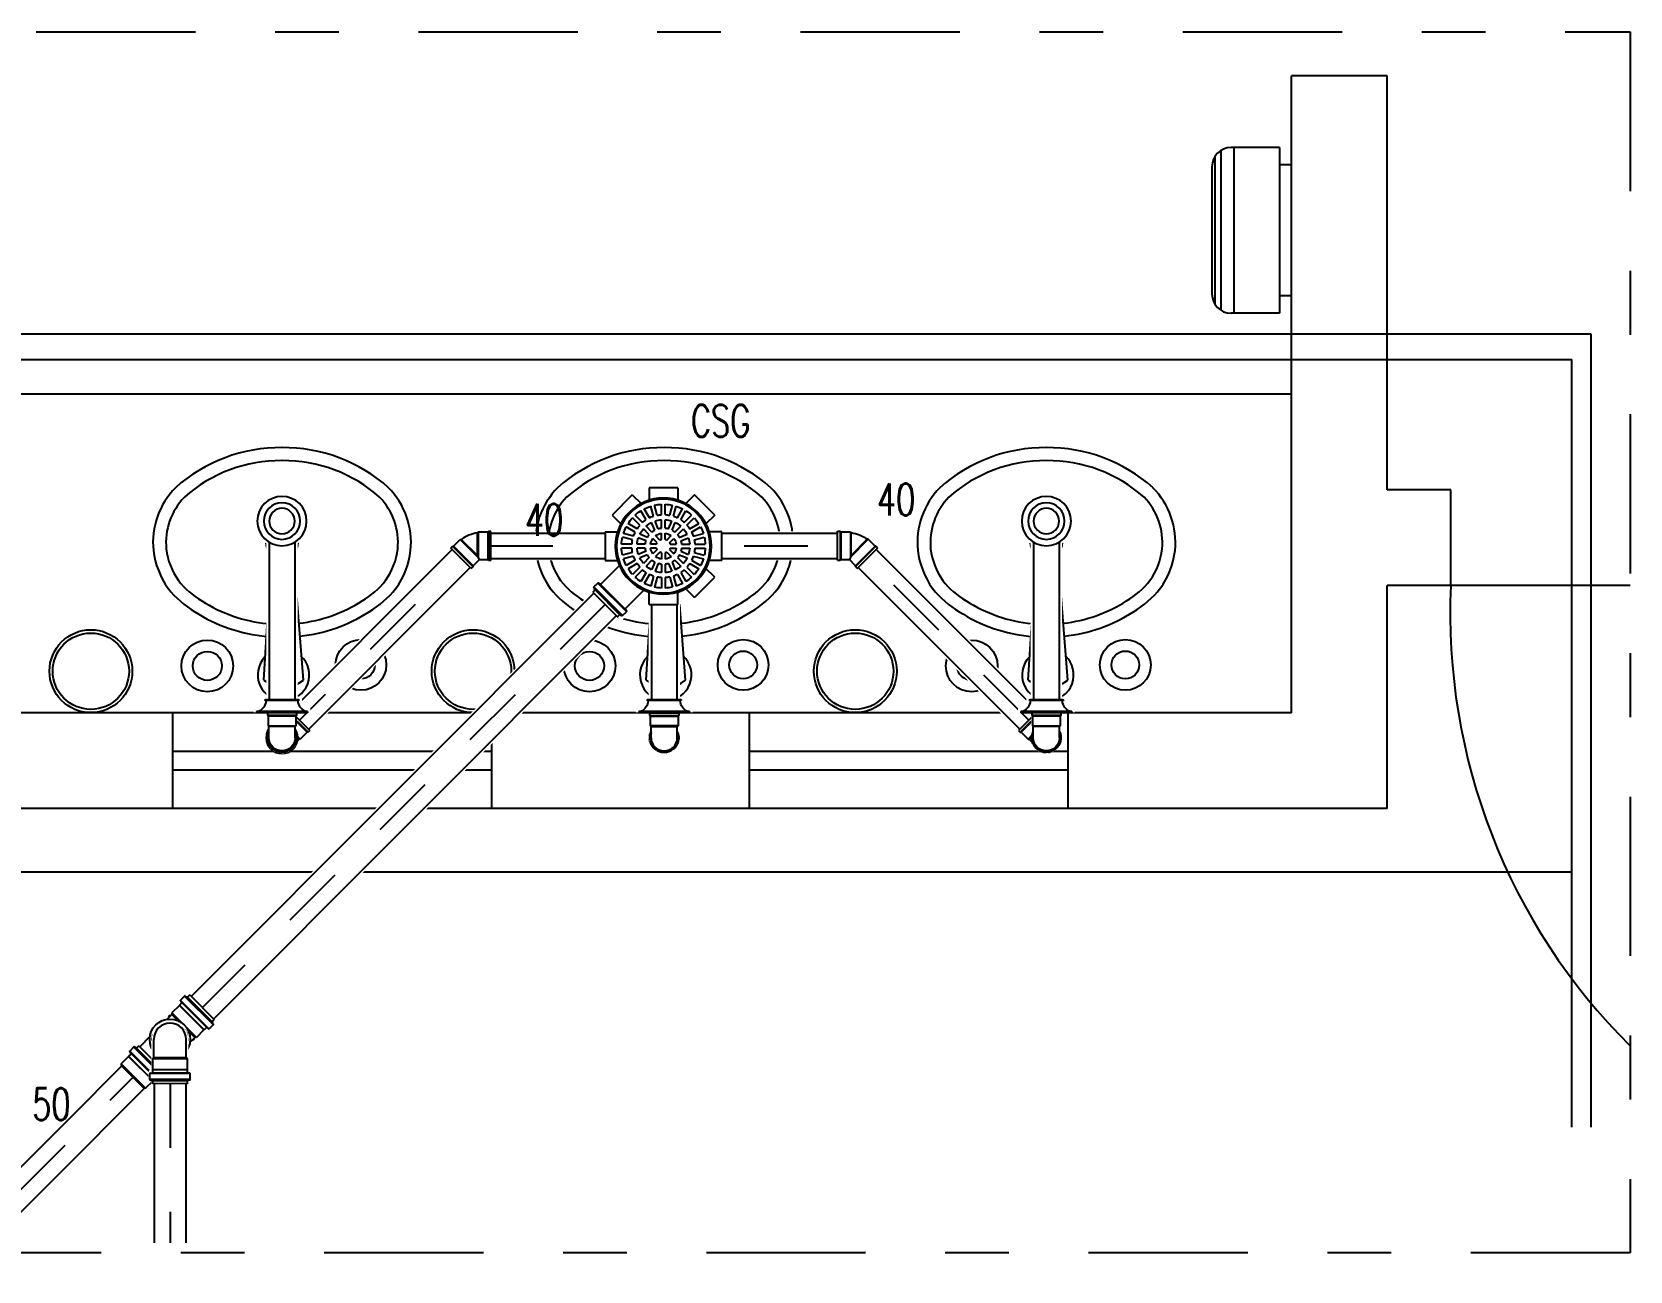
# Model space of a CAD drawing. Header units: inches. Extents: x 542787 to 543192, y 9574025 to 9574373.
# Drawn here: x 542836.785 to 542839.293, y 9574178.325 to 9574180.27 of the extents above; entities that cross this region are included whole.
import ezdxf
from ezdxf.enums import TextEntityAlignment as Align

# ---------------------------------------------------------------- set-up
doc = ezdxf.new("R2010")
doc.units = ezdxf.units.IN
doc.header["$MEASUREMENT"] = 0
for name, pattern in [('DASHDOT', [1, 0.5, -0.25, 0, -0.25]), ('DASHDOT2', [0.5, 0.25, -0.125, 0, -0.125]), ('HIDDEN2', [4.7625, 3.175, -1.5875])]:
    doc.linetypes.add(name, pattern=pattern)
for name, color, linetype in [('CERCADURA', 7, 'Continuous'), ('EIXO', 8, 'Continuous'), ('I-ARQ', 8, 'Continuous'), ('I-ESGOTO', 6, 'Continuous'), ('I-NORMO_INST', 4, 'Continuous'), ('TINTERNO', 8, 'Continuous')]:
    doc.layers.add(name, color=color, linetype=linetype)
doc.styles.add('125', font='ROMANS.SHX', dxfattribs={"width": 0.7, "height": 0.25})
doc.styles.add('25', font='ROMANS.SHX', dxfattribs={"width": 0.7, "height": 0.05})

# ---------------------------------------------------------------- blocks, each defined once
blk = doc.blocks.new('*U72')
at = {"color": 2}
blk.add_wipeout([(-0.0161, 0.0161), (0.1103, 0.1425), (0.1425, 0.1103), (0.0161, -0.0161)], dxfattribs=at)
for p, q in [((-0.0141, 0.0141), (0.1123, 0.1405)), ((0.0141, -0.0141), (0.1405, 0.1123))]:
    blk.add_line(p, q)
at = {"layer": 'EIXO', "linetype": 'DASHDOT', "ltscale": 0.01}
blk.add_line((0, 0), (0.1264, 0.1264), dxfattribs=at)
blk = doc.blocks.new('*U80')
at = {"color": 2}
blk.add_wipeout([(0.0879, -0.0547), (0.3715, -0.3384), (0.3384, -0.3715), (0.0547, -0.0879)], dxfattribs=at)
for p, q in [((0.0854, -0.0571), (0.3691, -0.3408)), ((0.0571, -0.0854), (0.3408, -0.3691))]:
    blk.add_line(p, q)
at = {"layer": 'EIXO', "linetype": 'DASHDOT', "ltscale": 0.01}
blk.add_line((0.0713, -0.0713), (0.3549, -0.3549), dxfattribs=at)
blk = doc.blocks.new('*U81')
at = {"color": 2}
blk.add_wipeout([(0, 0.0228), (0.5486, 0.0228), (0.5486, -0.0228), (0, -0.0228)], dxfattribs=at)
for p, q in [((0, 0.02), (0.5486, 0.02)), ((0, -0.02), (0.5486, -0.02))]:
    blk.add_line(p, q)
at = {"layer": 'EIXO', "linetype": 'DASHDOT', "ltscale": 0.01}
blk.add_line((0, 0), (0.5486, 0), dxfattribs=at)
blk = doc.blocks.new('*U308')
at = {"color": 2}
blk.add_wipeout([(0.0201, 0.0201), (1.0453, -1.0056), (1.005, -1.0459), (-0.0201, -0.0201)], dxfattribs=at)
for p, q in [((0.0177, 0.0177), (1.0428, -1.0081)), ((-0.0177, -0.0177), (1.0075, -1.0434))]:
    blk.add_line(p, q)
at = {"layer": 'EIXO', "linetype": 'DASHDOT', "ltscale": 0.01}
blk.add_line((0, 0), (1.0251, -1.0258), dxfattribs=at)
blk = doc.blocks.new('*U82')
at = {"color": 2}
blk.add_wipeout([(0.1177, -0.0846), (0.3715, -0.3384), (0.3384, -0.3715), (0.0846, -0.1177)], dxfattribs=at)
for p, q in [((0.1153, -0.087), (0.3691, -0.3408)), ((0.087, -0.1153), (0.3408, -0.3691))]:
    blk.add_line(p, q)
at = {"layer": 'EIXO', "linetype": 'DASHDOT', "ltscale": 0.01}
blk.add_line((0.1011, -0.1011), (0.3549, -0.3549), dxfattribs=at)
blk = doc.blocks.new('*U67')
at = {"color": 2}
blk.add_wipeout([(0.0278, 0.0036), (0.0295, 0.0036), (0.0401, -0.007), (0.0415, -0.007), (0.0448, -0.0103), (0.0103, -0.0448), (0.007, -0.0415), (0.007, -0.0401), (-0.0036, -0.0295), (-0.0036, -0.0278), (-0.0085, -0.0228), (-0.0135, -0.0203), (-0.0208, -0.0127), (-0.0243, -0.0019), (-0.0237, 0.0059), (-0.0199, 0.0141), (-0.0152, 0.0191), (-0.0086, 0.0228), (-0.0002, 0.0244), (0.0052, 0.0238), (0.0135, 0.0203), (0.0187, 0.0156), (0.0228, 0.0085)], dxfattribs=at)
for p, q in [((0.0215, 0.0077), (0.0272, 0.002)), ((0.0223, -0.0045), (0.0288, 0.002)), ((0.0271, 0.002), (0.0227, -0.0025)), ((0.0288, 0.002), (0.0271, 0.002)), ((0.0395, -0.0086), (0.0288, 0.002)), ((-0.0077, -0.0215), (-0.002, -0.0272)), ((0.0045, -0.0223), (-0.002, -0.0288)), ((-0.002, -0.0271), (0.0025, -0.0227)), ((0.0409, -0.0086), (0.0086, -0.0409)), ((0.0437, -0.0115), (0.0115, -0.0437)), ((0.0409, -0.0086), (0.0395, -0.0086)), ((0.0437, -0.0115), (0.0409, -0.0086)), ((-0.002, -0.0288), (-0.002, -0.0271)), ((0.0086, -0.0395), (-0.002, -0.0288)), ((0.0086, -0.0409), (0.0086, -0.0395)), ((0.0115, -0.0437), (0.0086, -0.0409))]:
    blk.add_line(p, q)
for radius in [0.0228, 0.02]:
    blk.add_circle((0, 0), radius)
at = {"layer": 'TINTERNO'}
blk.add_line((0.0395, -0.0086), (0.0086, -0.0395), dxfattribs=at)
blk.add_circle((0, 0), 0.0188, dxfattribs=at)
blk = doc.blocks.new('*U68')
at = {"color": 2}
blk.add_wipeout([(0.0171, 0.0222), (0.0183, 0.0234), (0.0333, 0.0234), (0.0343, 0.0244), (0.039, 0.0244), (0.039, -0.0244), (0.0343, -0.0244), (0.0333, -0.0234), (0.0183, -0.0234), (0.0171, -0.0222), (0.0101, -0.0222), (0.0049, -0.0239), (-0.0057, -0.0237), (-0.0159, -0.0185), (-0.0209, -0.0126), (-0.024, -0.0041), (-0.0242, 0.0027), (-0.0222, 0.01), (-0.0174, 0.0171), (-0.0132, 0.0205), (-0.0048, 0.0239), (0.0022, 0.0243), (0.0101, 0.0222)], dxfattribs=at)
for p, q in [((0, 0.0206), (0.0178, 0.0206)), ((0.019, 0.0218), (0.0178, 0.0206)), ((0.034, 0.0218), (0.019, 0.0218)), ((0.035, 0.0228), (0.034, 0.0218)), ((0.039, 0.0228), (0.035, 0.0228)), ((0.039, 0.0228), (0.039, -0.0228)), ((0, -0.0206), (0.0178, -0.0206)), ((0.019, -0.0218), (0.0178, -0.0206)), ((0.034, -0.0218), (0.019, -0.0218)), ((0.035, -0.0228), (0.034, -0.0218)), ((0.039, -0.0228), (0.035, -0.0228))]:
    blk.add_line(p, q)
at = {"color": 8}
for p, q in [((0.0178, 0.0206), (0.0178, -0.0206)), ((0.019, -0.0218), (0.019, 0.0218)), ((0.034, 0.0218), (0.034, -0.0218)), ((0.035, 0.0228), (0.035, -0.0228))]:
    blk.add_line(p, q, dxfattribs=at)
blk.add_arc((0, 0), 0.0228, 64.6232, 295.3768, dxfattribs=at)
for radius, start, end in [(0.0218, 70.9009, 289.0991), (0.0206, 90, 270)]:
    blk.add_arc((0, 0), radius, start, end)
blk = doc.blocks.new('J4540')
at = {"color": 1, "style": '25'}
for tag, flags, p in [('DESCRICAO', 1, (-0.1561, -0.1085)), ('MARCA', 1, (-0.1561, -0.1877)), ('QUANT.', 3, (-0.1561, -0.2718))]:
    blk.add_attdef(tag, text='', height=0.05, dxfattribs=dict(at, flags=flags)).set_placement(p, align=Align.CENTER)
at = {"color": 2}
blk.add_wipeout([(0.0278, -0.0238), (0.0235, -0.0238), (0.0225, -0.0228), (0.0097, -0.0228), (0.0006, -0.0318), (0.0006, -0.0332), (-0.0025, -0.0363), (-0.0358, -0.0029), (-0.0328, 0.0001), (-0.0314, 0.0001), (-0.0207, 0.0107), (-0.019, 0.0107), (-0.0066, 0.0179), (0.0062, 0.0212), (0.0075, 0.0224), (0.0225, 0.0224), (0.0235, 0.0234), (0.0278, 0.0234)], dxfattribs=at)
for p, q in [((-0.031, -0.0007), (-0.0204, 0.0099)), ((0.0078, -0.0183), (-0.0204, 0.0099)), ((-0.0204, 0.0099), (-0.0187, 0.0099)), ((0.0078, 0.0216), (0.0066, 0.0204)), ((0.0228, 0.0216), (0.0078, 0.0216)), ((0.0078, 0.0216), (0.0078, -0.0183)), ((0.0238, 0.0226), (0.0228, 0.0216)), ((0.0278, 0.0226), (0.0238, 0.0226)), ((0.0238, 0.0226), (0.0238, -0.023)), ((0.0278, -0.023), (0.0278, 0.0226)), ((-0.0353, -0.0035), (-0.0324, -0.0007)), ((-0.003, -0.0357), (-0.0353, -0.0035)), ((-0.0002, -0.0329), (-0.0324, -0.0007)), ((-0.0324, -0.0007), (-0.031, -0.0007)), ((-0.0002, -0.0315), (0.0093, -0.022)), ((0.0078, -0.0183), (0.0093, -0.022)), ((0.0228, -0.022), (0.0093, -0.022)), ((0.0238, -0.023), (0.0228, -0.022)), ((0.0278, -0.023), (0.0238, -0.023)), ((-0.003, -0.0357), (-0.0002, -0.0329)), ((-0.0002, -0.0329), (-0.0002, -0.0315))]:
    blk.add_line(p, q)
at = {"color": 8}
for p, q in [((-0.0187, 0.0099), (0.0066, -0.0154)), ((0.0066, -0.0154), (0.0066, 0.0204)), ((0.0228, 0.0216), (0.0228, -0.022)), ((-0.0002, -0.0315), (-0.031, -0.0007)), ((0.0066, -0.0154), (0.0078, -0.0183))]:
    blk.add_line(p, q, dxfattribs=at)
blk.add_arc((0.0157, -0.0373), 0.0584, 98.9327, 126.0673)
blk = doc.blocks.new('SF40B5')
at = {"color": 8, "linetype": 'Continuous'}
for p, q in [((0.0011, 0.04), (0, 0.04)), ((0, 0.04), (0, -0.04)), ((0.0011, 0.04), (0.0011, -0.04)), ((0.0191, 0.0267), (0.0184, 0.0267)), ((0.0184, 0.0267), (0.0184, -0.0267)), ((0.0197, 0.026), (0.0197, -0.026)), ((0.0011, -0.04), (0, -0.04)), ((0.0191, -0.0267), (0.0184, -0.0267))]:
    blk.add_line(p, q, dxfattribs=at)
at = {"linetype": 'Continuous'}
for p, q in [((0.2669, 0.02), (0.0197, 0.02)), ((0.2669, -0.02), (0.0197, -0.02))]:
    blk.add_line(p, q, dxfattribs=at)
for radius in [0.0387, 0.02]:
    blk.add_circle((0.3, 0), radius)
at = {"color": 8}
blk.add_circle((0.3, 0), 0.0287, dxfattribs=at)
at = {"linetype": 'Continuous'}
for centre, start, end in [((0.0187, 0.0443), 201.6148, 268.9949), ((0.0187, -0.0443), 91.0051, 158.3852)]:
    blk.add_arc(centre, 0.019, start, end, dxfattribs=at)
at = {"color": 8, "linetype": 'Continuous'}
for centre, start, end in [((0.0191, 0.026), 0, 90), ((0.0191, -0.026), 270, 0)]:
    blk.add_arc(centre, 0.000667, start, end, dxfattribs=at)
at = {"color": 2}
blk.add_wipeout([(0.0011, 0.0446), (0.0067, 0.0446), (0.0067, 0.0383), (0.0149, 0.0312), (0.0253, 0.0312), (0.0253, 0.0246), (0.2659, 0.0246), (0.2726, 0.0326), (0.2841, 0.0398), (0.2972, 0.0431), (0.3107, 0.0422), (0.3233, 0.0371), (0.3337, 0.0284), (0.3408, 0.017), (0.3441, 0.0038), (0.3432, -0.0097), (0.3382, -0.0222), (0.3295, -0.0326), (0.318, -0.0398), (0.3049, -0.0431), (0.2914, -0.0422), (0.2788, -0.0371), (0.2684, -0.0284), (0.266, -0.0246), (0.0253, -0.0246), (0.0253, -0.0312), (0.0149, -0.0312), (0.0067, -0.0383), (0.0067, -0.0446), (0.0011, -0.0446)], dxfattribs=at)
at = {"color": 8, "linetype": 'Continuous'}
for p, q in [((0.0021, 0.04), (0.0011, 0.04)), ((0.0011, 0.04), (0.0011, -0.04)), ((0.0021, 0.04), (0.0021, -0.04)), ((0.0201, 0.0267), (0.0194, 0.0267)), ((0.0194, 0.0267), (0.0194, -0.0267)), ((0.0208, 0.026), (0.0208, -0.026)), ((0.0021, -0.04), (0.0011, -0.04)), ((0.0201, -0.0267), (0.0194, -0.0267))]:
    blk.add_line(p, q, dxfattribs=at)
at = {"linetype": 'Continuous'}
for p, q in [((0.2679, 0.02), (0.0208, 0.02)), ((0.2679, -0.02), (0.0208, -0.02))]:
    blk.add_line(p, q, dxfattribs=at)
for radius in [0.0387, 0.02]:
    blk.add_circle((0.3011, 0), radius)
at = {"color": 8}
blk.add_circle((0.3011, 0), 0.0287, dxfattribs=at)
at = {"linetype": 'Continuous'}
for centre, start, end in [((0.0198, 0.0443), 201.6148, 268.9949), ((0.0198, -0.0443), 91.0051, 158.3852)]:
    blk.add_arc(centre, 0.019, start, end, dxfattribs=at)
at = {"color": 8, "linetype": 'Continuous'}
for centre, start, end in [((0.0201, 0.026), 0, 90), ((0.0201, -0.026), 270, 0)]:
    blk.add_arc(centre, 0.000667, start, end, dxfattribs=at)
blk = doc.blocks.new('*U83')
at = {"color": 2}
blk.add_wipeout([(0.0036, -0.0278), (0.0036, -0.0295), (-0.007, -0.0401), (-0.007, -0.0415), (-0.0103, -0.0448), (-0.0448, -0.0103), (-0.0415, -0.007), (-0.0401, -0.007), (-0.0295, 0.0036), (-0.0278, 0.0036), (-0.0228, 0.0085), (-0.0203, 0.0135), (-0.0127, 0.0208), (-0.0019, 0.0243), (0.0059, 0.0237), (0.0141, 0.0199), (0.0191, 0.0152), (0.0228, 0.0086), (0.0244, 0.0002), (0.0238, -0.0052), (0.0203, -0.0135), (0.0156, -0.0187), (0.0085, -0.0228)], dxfattribs=at)
for p, q in [((-0.0395, -0.0086), (-0.0288, 0.002)), ((-0.0223, -0.0045), (-0.0288, 0.002)), ((-0.0288, 0.002), (-0.0271, 0.002)), ((-0.0215, 0.0077), (-0.0272, 0.002)), ((-0.0271, 0.002), (-0.0227, -0.0025)), ((-0.0437, -0.0115), (-0.0409, -0.0086)), ((-0.0115, -0.0437), (-0.0437, -0.0115)), ((-0.0086, -0.0409), (-0.0409, -0.0086)), ((-0.0409, -0.0086), (-0.0395, -0.0086)), ((-0.0045, -0.0223), (0.002, -0.0288)), ((0.002, -0.0271), (-0.0025, -0.0227)), ((0.0077, -0.0215), (0.002, -0.0272)), ((-0.0115, -0.0437), (-0.0086, -0.0409)), ((-0.0086, -0.0395), (0.002, -0.0288)), ((-0.0086, -0.0409), (-0.0086, -0.0395)), ((0.002, -0.0288), (0.002, -0.0271))]:
    blk.add_line(p, q)
for radius in [0.0228, 0.02]:
    blk.add_circle((0, 0), radius)
at = {"layer": 'TINTERNO'}
blk.add_line((-0.0086, -0.0395), (-0.0395, -0.0086), dxfattribs=at)
blk.add_circle((0, 0), 0.0188, dxfattribs=at)
blk = doc.blocks.new('A$C57B471C8')
for p, q in [((-0.2101, 0.0488), (-0.1783, 0.0806)), ((-0.1783, 0.0806), (-0.1646, 0.0669)), ((-0.152, 0.0915), (-0.152, 0.0721)), ((-0.152, 0.0915), (-0.107, 0.0915)), ((-0.107, 0.0915), (-0.107, 0.0721)), ((-0.0807, 0.0806), (-0.0944, 0.0669)), ((-0.0807, 0.0806), (-0.0489, 0.0488)), ((-0.2101, 0.0488), (-0.1964, 0.0351)), ((-0.0489, 0.0488), (-0.0626, 0.0351)), ((-0.0181, 0.0273), (-0.0591, 0.0273)), ((-0.0168, 0.0309), (-0.0171, 0.0283)), ((-0.0071, 0.0318), (-0.0158, 0.0318)), ((-0.0158, 0.0308), (-0.0158, -0.0308)), ((-0.0071, 0.0308), (-0.0071, -0.0308)), ((-0.0061, 0.0311), (-0.0053, 0.0281)), ((0, 0.0273), (-0.0044, 0.0273)), ((0, 0.0273), (0, -0.0273)), ((-0.221, -0.0225), (-0.221, 0.0225)), ((-0.221, 0.0225), (-0.2016, 0.0225)), ((-0.221, -0.0225), (-0.2016, -0.0225)), ((-0.2101, -0.0488), (-0.1964, -0.0351)), ((-0.1783, -0.0806), (-0.2101, -0.0488)), ((-0.0489, -0.0488), (-0.0807, -0.0806)), ((-0.0489, -0.0488), (-0.0626, -0.0351)), ((-0.0181, -0.0273), (-0.0591, -0.0273)), ((-0.0168, -0.0309), (-0.0171, -0.0283)), ((-0.0071, -0.0318), (-0.0158, -0.0318)), ((-0.0061, -0.0311), (-0.0053, -0.0281)), ((0, -0.0273), (-0.0044, -0.0273)), ((-0.1783, -0.0806), (-0.1646, -0.0669)), ((-0.152, -0.0915), (-0.152, -0.0721)), ((-0.107, -0.0915), (-0.107, -0.0721)), ((-0.0807, -0.0806), (-0.0944, -0.0669)), ((-0.107, -0.0915), (-0.152, -0.0915))]:
    blk.add_line(p, q)
at = {"color": 8}
for p, q in [((-0.1568, 0.0413), (-0.165, 0.0554)), ((-0.1516, 0.0443), (-0.1598, 0.0584)), ((-0.1452, 0.0469), (-0.1494, 0.0627)), ((-0.1394, 0.0485), (-0.1436, 0.0643)), ((-0.1325, 0.0494), (-0.1325, 0.0657)), ((-0.1265, 0.0494), (-0.1265, 0.0657)), ((-0.1196, 0.0485), (-0.1154, 0.0643)), ((-0.1138, 0.0469), (-0.1096, 0.0627)), ((-0.1074, 0.0443), (-0.0992, 0.0584)), ((-0.1022, 0.0413), (-0.094, 0.0554)), ((-0.1738, 0.0221), (-0.1879, 0.0303)), ((-0.1708, 0.0273), (-0.1849, 0.0355)), ((-0.1666, 0.0328), (-0.1781, 0.0444)), ((-0.1623, 0.0371), (-0.1739, 0.0486)), ((-0.1517, 0.0179), (-0.1609, 0.0271)), ((-0.1474, 0.0222), (-0.1566, 0.0314)), ((-0.1431, 0.025), (-0.1481, 0.0371)), ((-0.1376, 0.0273), (-0.1426, 0.0394)), ((-0.1325, 0.0283), (-0.1325, 0.0414)), ((-0.1265, 0.0283), (-0.1265, 0.0414)), ((-0.1214, 0.0273), (-0.1164, 0.0394)), ((-0.1159, 0.025), (-0.1109, 0.0371)), ((-0.1116, 0.0222), (-0.1024, 0.0314)), ((-0.1073, 0.0179), (-0.0981, 0.0271)), ((-0.0967, 0.0371), (-0.0851, 0.0486)), ((-0.0924, 0.0328), (-0.0809, 0.0444)), ((-0.0882, 0.0273), (-0.0741, 0.0355)), ((-0.0852, 0.0221), (-0.0711, 0.0303)), ((-0.0171, 0.0273), (-0.0171, -0.0273)), ((-0.0051, 0.0273), (-0.0051, -0.0273)), ((-0.1789, 0.003), (-0.1952, 0.003)), ((-0.178, 0.0099), (-0.1938, 0.0141)), ((-0.1764, 0.0157), (-0.1922, 0.0199)), ((-0.1578, 0.003), (-0.1709, 0.003)), ((-0.1568, 0.0081), (-0.1689, 0.0131)), ((-0.1545, 0.0136), (-0.1666, 0.0186)), ((-0.1401, 0.003), (-0.1498, 0.003)), ((-0.1391, 0.0054), (-0.146, 0.0122)), ((-0.1349, 0.0096), (-0.1417, 0.0165)), ((-0.1325, 0.0106), (-0.1325, 0.0203)), ((-0.1265, 0.0106), (-0.1265, 0.0203)), ((-0.1241, 0.0096), (-0.1173, 0.0165)), ((-0.1199, 0.0054), (-0.113, 0.0122)), ((-0.1189, 0.003), (-0.1092, 0.003)), ((-0.1045, 0.0136), (-0.0924, 0.0186)), ((-0.1022, 0.0081), (-0.0901, 0.0131)), ((-0.1012, 0.003), (-0.0881, 0.003)), ((-0.0826, 0.0157), (-0.0668, 0.0199)), ((-0.081, 0.0099), (-0.0652, 0.0141)), ((-0.0801, 0.003), (-0.0638, 0.003)), ((-0.1789, -0.003), (-0.1952, -0.003)), ((-0.178, -0.0099), (-0.1938, -0.0141)), ((-0.1764, -0.0157), (-0.1922, -0.0199)), ((-0.1738, -0.0221), (-0.1879, -0.0303)), ((-0.1578, -0.003), (-0.1709, -0.003)), ((-0.1568, -0.0081), (-0.1689, -0.0131)), ((-0.1545, -0.0136), (-0.1666, -0.0186)), ((-0.1517, -0.0179), (-0.1609, -0.0271)), ((-0.1474, -0.0222), (-0.1566, -0.0314)), ((-0.1401, -0.003), (-0.1498, -0.003)), ((-0.1431, -0.025), (-0.1481, -0.0371)), ((-0.1391, -0.0054), (-0.146, -0.0122)), ((-0.1349, -0.0096), (-0.1417, -0.0165)), ((-0.1325, -0.0106), (-0.1325, -0.0203)), ((-0.1265, -0.0106), (-0.1265, -0.0203)), ((-0.1241, -0.0096), (-0.1173, -0.0165)), ((-0.1199, -0.0054), (-0.113, -0.0122)), ((-0.1189, -0.003), (-0.1092, -0.003)), ((-0.1159, -0.025), (-0.1109, -0.0371)), ((-0.1116, -0.0222), (-0.1024, -0.0314)), ((-0.1073, -0.0179), (-0.0981, -0.0271)), ((-0.1045, -0.0136), (-0.0924, -0.0186)), ((-0.1022, -0.0081), (-0.0901, -0.0131)), ((-0.1012, -0.003), (-0.0881, -0.003)), ((-0.0852, -0.0221), (-0.0711, -0.0303)), ((-0.0826, -0.0157), (-0.0668, -0.0199)), ((-0.081, -0.0099), (-0.0652, -0.0141)), ((-0.0801, -0.003), (-0.0638, -0.003)), ((-0.1708, -0.0273), (-0.1849, -0.0355)), ((-0.1666, -0.0328), (-0.1781, -0.0444)), ((-0.1623, -0.0371), (-0.1739, -0.0486)), ((-0.1568, -0.0413), (-0.165, -0.0554)), ((-0.1516, -0.0443), (-0.1598, -0.0584)), ((-0.1452, -0.0469), (-0.1494, -0.0627)), ((-0.1394, -0.0485), (-0.1436, -0.0643)), ((-0.1376, -0.0273), (-0.1426, -0.0394)), ((-0.1325, -0.0283), (-0.1325, -0.0414)), ((-0.1325, -0.0494), (-0.1325, -0.0657)), ((-0.1265, -0.0283), (-0.1265, -0.0414)), ((-0.1265, -0.0494), (-0.1265, -0.0657)), ((-0.1214, -0.0273), (-0.1164, -0.0394)), ((-0.1196, -0.0485), (-0.1154, -0.0643)), ((-0.1138, -0.0469), (-0.1096, -0.0627)), ((-0.1074, -0.0443), (-0.0992, -0.0584)), ((-0.1022, -0.0413), (-0.094, -0.0554)), ((-0.0967, -0.0371), (-0.0851, -0.0486)), ((-0.0924, -0.0328), (-0.0809, -0.0444)), ((-0.0882, -0.0273), (-0.0741, -0.0355))]:
    blk.add_line(p, q, dxfattribs=at)
blk.add_circle((-0.1295, 0), 0.0755)
blk.add_circle((-0.1295, 0), 0.0735, dxfattribs=at)
for radius, start, end in [(0.0658, 122.6132, 132.3868), (0.0658, 107.6132, 117.3868), (0.0658, 92.6132, 102.3868), (0.0658, 77.6132, 87.3868), (0.0658, 62.6132, 72.3868), (0.0658, 47.6132, 57.3868), (0.0658, 152.6132, 162.3868), (0.0658, 137.6132, 147.3868), (0.0495, 138.4746, 146.5254), (0.0415, 139.1455, 153.3545), (0.0495, 123.4746, 131.5254), (0.0415, 116.6455, 130.8545), (0.0495, 108.4746, 116.5254), (0.0415, 94.1455, 108.3545), (0.0495, 93.4746, 101.5254), (0.0285, 96.0423, 106.4577), (0.0495, 78.4746, 86.5254), (0.0415, 71.6455, 85.8545), (0.0285, 73.5423, 83.9577), (0.0495, 63.4746, 71.5254), (0.0415, 49.1455, 63.3545), (0.0495, 48.4746, 56.5254), (0.0415, 26.6455, 40.8545), (0.0495, 33.4746, 41.5254), (0.0658, 32.6132, 42.3868), (0.0658, 17.6132, 27.3868), (0.0658, 167.6132, 177.3868), (0.0495, 168.4746, 176.5254), (0.0495, 153.4746, 161.5254), (0.0415, 161.6455, 175.8545), (0.0285, 163.5423, 173.9577), (0.0285, 141.0423, 151.4577), (0.0205, 143.415, 171.585), (0.0285, 118.5423, 128.9577), (0.0205, 98.415, 126.585), (0.011, 150.8266, 164.1734), (0.011, 105.8266, 119.1734), (0.0205, 53.415, 81.585), (0.011, 60.8266, 74.1734), (0.011, 15.8266, 29.1734), (0.0285, 51.0423, 61.4577), (0.0205, 8.415, 36.585), (0.0285, 28.5423, 38.9577), (0.0285, 6.0423, 16.4577), (0.0415, 4.1455, 18.3545), (0.0495, 18.4746, 26.5254), (0.0495, 3.4746, 11.5254), (0.0658, 2.6132, 12.3868), (0.0658, 182.6132, 192.3868), (0.0658, 197.6132, 207.3868), (0.0495, 183.4746, 191.5254), (0.0495, 198.4746, 206.5254), (0.0415, 184.1455, 198.3545), (0.0415, 206.6455, 220.8545), (0.0285, 186.0423, 196.4577), (0.0285, 208.5423, 218.9577), (0.0205, 188.415, 216.585), (0.0285, 231.0423, 241.4577), (0.0205, 233.415, 261.585), (0.011, 195.8266, 209.1734), (0.011, 240.8266, 254.1734), (0.011, 285.8266, 299.1734), (0.0205, 278.415, 306.585), (0.011, 330.8266, 344.1734), (0.0285, 298.5423, 308.9577), (0.0205, 323.415, 351.585), (0.0285, 321.0423, 331.4577), (0.0285, 343.5423, 353.9577), (0.0415, 319.1455, 333.3545), (0.0415, 341.6455, 355.8545), (0.0495, 333.4746, 341.5254), (0.0495, 348.4746, 356.5254), (0.0658, 332.6132, 342.3868), (0.0658, 347.6132, 357.3868), (0.0658, 212.6132, 222.3868), (0.0658, 227.6132, 237.3868), (0.0495, 213.4746, 221.5254), (0.0495, 228.4746, 236.5254), (0.0415, 229.1455, 243.3545), (0.0495, 243.4746, 251.5254), (0.0415, 251.6455, 265.8545), (0.0495, 258.4746, 266.5254), (0.0285, 253.5423, 263.9577), (0.0285, 276.0423, 286.4577), (0.0415, 274.1455, 288.3545), (0.0495, 273.4746, 281.5254), (0.0495, 288.4746, 296.5254), (0.0415, 296.6455, 310.8545), (0.0495, 303.4746, 311.5254), (0.0658, 302.6132, 312.3868), (0.0495, 318.4746, 326.5254), (0.0658, 317.6132, 327.3868), (0.0658, 242.6132, 252.3868), (0.0658, 257.6132, 267.3868), (0.0658, 272.6132, 282.3868), (0.0658, 287.6132, 297.3868)]:
    blk.add_arc((-0.1295, 0), radius, start, end, dxfattribs=at)
for centre, start, end in [((-0.0181, 0.0284), 270, 355), ((-0.0158, 0.0308), 90, 175), ((-0.0071, 0.0308), 15, 90), ((-0.0044, 0.0284), 195, 270), ((-0.0181, -0.0284), 5, 90), ((-0.0158, -0.0308), 185, 270), ((-0.0071, -0.0308), 270, 345), ((-0.0044, -0.0284), 90, 165)]:
    blk.add_arc(centre, 0.001, start, end)
blk = doc.blocks.new('*U113')
at = {"color": 1, "style": '25'}
for tag, flags, p in [('MARCA', 1, (0, -0.1877)), ('QUANT.', 3, (0, -0.2718))]:
    blk.add_attdef(tag, text='', height=0.05, dxfattribs=dict(at, flags=flags)).set_placement(p, align=Align.CENTER)
at = {"color": 2}
blk.add_wipeout([(-0.0915, 0.0283), (-0.0762, 0.0283), (-0.0739, 0.0339), (-0.0847, 0.0447), (-0.0447, 0.0847), (-0.0339, 0.0739), (-0.0283, 0.0762), (-0.0283, 0.0915), (0.0283, 0.0915), (0.0283, 0.0762), (0.0339, 0.0739), (0.0447, 0.0847), (0.0847, 0.0447), (0.0739, 0.0339), (0.0762, 0.0283), (0.0915, 0.0283), (0.0915, -0.0283), (0.0762, -0.0283), (0.076, -0.029), (0.1007, -0.0538), (0.1047, -0.0539), (0.117, -0.0662), (0.066, -0.1171), (0.0538, -0.1049), (0.0538, -0.1007), (0.029, -0.076), (0.0283, -0.0762), (0.0283, -0.0915), (-0.0283, -0.0915), (-0.0283, -0.0762), (-0.0339, -0.0739), (-0.0447, -0.0847), (-0.0847, -0.0447), (-0.0739, -0.0339), (-0.0762, -0.0283), (-0.0915, -0.0283)], dxfattribs=at)
at = {"color": 2, "rotation": 315.0000000000049}
blk.add_blockref('A$C57B471C8', (0.0915, -0.0916), dxfattribs=at)
at = {"color": 2}
blk.add_wipeout([(-0.0915, 0.0283), (-0.0762, 0.0283), (-0.0739, 0.0339), (-0.0847, 0.0447), (-0.0447, 0.0847), (-0.0339, 0.0739), (-0.0283, 0.0762), (-0.0283, 0.0915), (0.0283, 0.0915), (0.0283, 0.0762), (0.0339, 0.0739), (0.0447, 0.0847), (0.0847, 0.0447), (0.0739, 0.0339), (0.0762, 0.0283), (0.0915, 0.0283), (0.0915, -0.0283), (0.0762, -0.0283), (0.076, -0.029), (0.1007, -0.0538), (0.1047, -0.0539), (0.117, -0.0662), (0.066, -0.1171), (0.0538, -0.1049), (0.0538, -0.1007), (0.029, -0.076), (0.0283, -0.0762), (0.0283, -0.0915), (-0.0283, -0.0915), (-0.0283, -0.0762), (-0.0339, -0.0739), (-0.0447, -0.0847), (-0.0847, -0.0447), (-0.0739, -0.0339), (-0.0762, -0.0283), (-0.0915, -0.0283)], dxfattribs=at)
at = {"color": 2, "rotation": 315.0000000000049}
blk.add_blockref('A$C57B471C8', (0.0915, -0.0916), dxfattribs=at)
at = {"color": 1, "style": '25', "flags": 1}
blk.add_attdef('DESCRICAO', text='', height=0.05, dxfattribs=at).set_placement((0, -0.1085), align=Align.CENTER)
blk = doc.blocks.new('*U69')
at = {"color": 2}
blk.add_wipeout([(0.0026, 0.0263), (0.0167, 0.0222), (0.0266, 0.0115), (0.0291, -0.0016), (0.0243, -0.0154), (0.0138, -0.0241), (0.0026, -0.0262), (-0.0119, -0.0222), (-0.022, -0.0097), (-0.0237, 0.0006), (-0.0204, 0.0115), (-0.0115, 0.0225)], dxfattribs=at)
blk.add_circle((0.0027, 0), 0.025)
at = {"color": 8, "ltscale": 0.01}
blk.add_circle((0.0027, 0), 0.0233, dxfattribs=at)
for centre, start, end in [((0.0027, 0.0125), 132.0789, 270), ((0.0027, -0.0125), 312.0789, 90)]:
    blk.add_arc(centre, 0.0125, start, end, dxfattribs=at)
blk = doc.blocks.new('*U62')
at = {"color": 1, "style": '25'}
for tag, flags, p in [('DESCRICAO', 1, (-0.1561, -0.1085)), ('MARCA', 1, (-0.1561, -0.1877)), ('QUANT.', 3, (-0.1561, -0.2718))]:
    blk.add_attdef(tag, text='', height=0.05, dxfattribs=dict(at, flags=flags)).set_placement(p, align=Align.CENTER)
at = {"color": 2}
blk.add_wipeout([(-0.0358, -0.0029), (-0.0328, 0.0001), (-0.0314, 0.0001), (-0.0223, 0.0092), (-0.0223, 0.022), (-0.0233, 0.023), (-0.0233, 0.0273), (0.0239, 0.0273), (0.0239, 0.023), (0.0229, 0.022), (0.0229, 0.007), (0.0216, 0.0057), (0.0179, -0.008), (0.0112, -0.0195), (0.0112, -0.0212), (0.0006, -0.0318), (0.0006, -0.0332), (-0.0025, -0.0363)], dxfattribs=at)
for p, q in [((-0.0225, 0.0273), (0.0231, 0.0273)), ((-0.0225, 0.0273), (-0.0225, 0.0233)), ((0.0231, 0.0273), (0.0231, 0.0233)), ((-0.031, -0.0007), (-0.0215, 0.0089)), ((-0.0225, 0.0233), (0.0231, 0.0233)), ((-0.0225, 0.0233), (-0.0215, 0.0223)), ((-0.0215, 0.0223), (-0.0215, 0.0089)), ((-0.0178, 0.0073), (-0.0215, 0.0089)), ((0.0104, -0.0209), (-0.0178, 0.0073)), ((-0.0178, 0.0073), (0.0221, 0.0073)), ((0.0221, 0.0073), (0.0209, 0.0061)), ((0.0231, 0.0233), (0.0221, 0.0223)), ((0.0221, 0.0223), (0.0221, 0.0073)), ((-0.0353, -0.0035), (-0.0324, -0.0007)), ((-0.0353, -0.0035), (-0.003, -0.0357)), ((-0.0002, -0.0329), (-0.0324, -0.0007)), ((-0.0324, -0.0007), (-0.031, -0.0007)), ((-0.0002, -0.0315), (0.0104, -0.0209)), ((0.0104, -0.0209), (0.0104, -0.0192)), ((-0.003, -0.0357), (-0.0002, -0.0329)), ((-0.0002, -0.0329), (-0.0002, -0.0315))]:
    blk.add_line(p, q)
at = {"color": 8}
for p, q in [((-0.0215, 0.0223), (0.0221, 0.0223)), ((-0.0149, 0.0061), (-0.0178, 0.0073)), ((-0.0149, 0.0061), (0.0104, -0.0192)), ((0.0209, 0.0061), (-0.0149, 0.0061)), ((-0.0002, -0.0315), (-0.031, -0.0007))]:
    blk.add_line(p, q, dxfattribs=at)
blk.add_arc((-0.0368, 0.0152), 0.0584, 323.9327, 351.0673)
blk = doc.blocks.new('*U143')
at = {"color": 2}
blk.add_wipeout([(0.01, -0.0588), (0.0095, -0.0548), (0.0105, -0.053), (0.0065, -0.049), (0.0079, -0.0476), (-0.006, -0.0337), (-0.0255, -0.0252), (-0.0354, -0.0044), (-0.0366, -0.0053), (-0.0417, -0.0003), (-0.041, 0.0006), (-0.0429, 0.0006), (-0.0548, 0.0124), (-0.0551, 0.0124), (-0.0582, 0.0156), (-0.0593, 0.0146), (-0.0638, 0.0148), (-0.07, 0.021), (-0.0705, 0.025), (-0.0695, 0.0268), (-0.0719, 0.0292), (-0.03, 0.0711), (-0.0276, 0.0688), (-0.0258, 0.0698), (-0.0218, 0.0693), (-0.0156, 0.0631), (-0.0154, 0.0586), (-0.0163, 0.0575), (-0.0121, 0.0533), (-0.0122, 0.0532), (-0.0013, 0.0422), (-0.0013, 0.0403), (-0.0005, 0.041), (0.0046, 0.0359), (0.0036, 0.0348), (0.0235, 0.0259), (0.0331, 0.0054), (0.047, -0.0085), (0.0484, -0.0071), (0.0524, -0.0111), (0.0542, -0.01), (0.0582, -0.0105), (0.0644, -0.0167), (0.0646, -0.0212), (0.0636, -0.0223), (0.0668, -0.0254), (0.0668, -0.0258), (0.0786, -0.0376), (0.077, -0.0404), (0.0399, -0.0776), (0.0371, -0.0792), (0.0252, -0.0674), (0.0249, -0.0674), (0.0217, -0.0643), (0.0206, -0.0652), (0.0162, -0.065)], dxfattribs=at)
for p, q in [((-0.0702, 0.0308), (-0.0316, 0.0695)), ((-0.0677, 0.0234), (-0.0241, 0.067)), ((-0.0609, 0.0167), (-0.0174, 0.0602)), ((-0.0541, 0.0147), (-0.0155, 0.0534)), ((-0.0316, 0.0695), (-0.0285, 0.0664)), ((-0.0246, 0.0678), (-0.0273, 0.0663)), ((-0.0234, 0.0677), (-0.0172, 0.0615)), ((-0.0172, 0.0601), (-0.0189, 0.0581)), ((-0.0188, 0.0567), (-0.0155, 0.0534)), ((-0.0155, 0.0534), (-0.0155, 0.0532)), ((-0.0155, 0.0532), (-0.0036, 0.0413)), ((-0.0702, 0.0308), (-0.0671, 0.0277)), ((-0.0685, 0.0239), (-0.067, 0.0265)), ((-0.0036, 0.0413), (-0.019, 0.0258)), ((-0.0036, 0.0413), (-0.0036, 0.0387)), ((-0.0036, 0.0387), (0.0037, 0.0314)), ((-0.0018, 0.0369), (-0.0006, 0.0379)), ((-0.0006, 0.0379), (0.0015, 0.0358)), ((0.0005, 0.0346), (0.0015, 0.0358)), ((-0.0684, 0.0227), (-0.0622, 0.0165)), ((-0.0608, 0.0164), (-0.0588, 0.0181)), ((-0.0574, 0.018), (-0.0541, 0.0147)), ((-0.0541, 0.0147), (-0.0538, 0.0147)), ((-0.0538, 0.0147), (-0.042, 0.0029)), ((-0.042, 0.0029), (-0.0265, 0.0183)), ((-0.042, 0.0029), (-0.0394, 0.0029)), ((-0.0394, 0.0029), (-0.0321, -0.0045)), ((-0.0376, 0.001), (-0.0385, -0.0001)), ((0.0309, 0.0043), (0.047, -0.0117)), ((-0.0385, -0.0001), (-0.0365, -0.0022)), ((-0.0353, -0.0012), (-0.0365, -0.0022)), ((0.0097, -0.049), (0.0484, -0.0103)), ((0.0123, -0.0565), (0.0558, -0.0129)), ((0.0185, -0.0627), (0.062, -0.0191)), ((0.0484, -0.0103), (0.0515, -0.0134)), ((0.0553, -0.012), (0.0527, -0.0136)), ((0.0565, -0.0122), (0.0627, -0.0184)), ((0.0628, -0.0197), (0.0611, -0.0217)), ((0.0612, -0.0231), (0.0645, -0.0264)), ((-0.0049, -0.0316), (0.0112, -0.0476)), ((0.0097, -0.049), (0.0128, -0.0521)), ((0.0405, -0.0769), (0.0763, -0.0411)), ((0.0645, -0.0264), (0.0645, -0.0267)), ((0.0763, -0.0386), (0.0645, -0.0267)), ((0.0763, -0.0386), (0.0763, -0.0411)), ((0.0114, -0.056), (0.013, -0.0533)), ((0.0116, -0.0572), (0.0178, -0.0634)), ((0.0192, -0.0634), (0.0212, -0.0617)), ((0.0225, -0.0618), (0.0258, -0.0651)), ((0.0258, -0.0651), (0.0262, -0.0651)), ((0.038, -0.0769), (0.0262, -0.0651)), ((0.038, -0.0769), (0.0405, -0.0769))]:
    blk.add_line(p, q)
at = {"color": 8}
for p, q in [((-0.0666, 0.0272), (-0.028, 0.0659)), ((-0.0581, 0.0187), (-0.0194, 0.0574)), ((-0.0538, 0.0147), (-0.0155, 0.0532)), ((-0.0036, 0.0387), (-0.0132, 0.0291)), ((-0.0394, 0.0029), (-0.0298, 0.0125)), ((0.0112, -0.0476), (0.047, -0.0117)), ((0.0134, -0.0527), (0.052, -0.0139)), ((0.0219, -0.0612), (0.0605, -0.0224)), ((0.0645, -0.0264), (0.0258, -0.0651)), ((0.0262, -0.0651), (0.0645, -0.0267)), ((0.0763, -0.0386), (0.038, -0.0769))]:
    blk.add_line(p, q, dxfattribs=at)
blk.add_lwpolyline([(0.0293, 0.0066), (0.0293, 0.0066, 0.174705)], format="xyb")
for radius in [0.0318, 0.0256]:
    blk.add_circle((-0.0006, -0.0001), radius)
blk.add_circle((-0.0006, -0.0001), 0.0273, dxfattribs=at)
for centre, start, end in [((-0.0278, 0.0671), 225.0485, 300.0485), ((-0.0241, 0.067), 45.0485, 120.0485), ((-0.0181, 0.0575), 140.0485, 225.0485), ((-0.0179, 0.0608), 320.0485, 45.0485), ((-0.0679, 0.027), 330.0485, 45.0485), ((-0.0677, 0.0234), 150.0485, 225.0485), ((-0.0615, 0.0172), 225.0485, 310.0485), ((-0.0582, 0.0173), 45.0485, 130.0485), ((0.0522, -0.0127), 225.0485, 300.0485), ((0.0558, -0.0129), 45.0485, 120.0485), ((0.0619, -0.0224), 140.0485, 225.0485), ((0.062, -0.0191), 320.0485, 45.0485), ((0.0123, -0.0565), 150.0485, 225.0485), ((0.0121, -0.0528), 330.0485, 45.0485), ((0.0185, -0.0627), 225.0485, 310.0485), ((0.0218, -0.0625), 45.0485, 130.0485)]:
    blk.add_arc(centre, 0.001, start, end)
blk = doc.blocks.new('*U198')
at = {"color": 1, "style": '25'}
for tag, flags, p in [('DESCRICAO', 1, (0, -0.1085)), ('MARCA', 1, (0, -0.1877)), ('QUANT.', 3, (0, -0.2718))]:
    blk.add_attdef(tag, text='', height=0.05, dxfattribs=dict(at, flags=flags)).set_placement(p, align=Align.CENTER)
at = {"color": 2}
blk.add_wipeout([(-0.0287, 0.0245), (-0.0294, 0.0413), (-0.034, 0.0514), (-0.034, 0.0656), (-0.0294, 0.0656), (-0.0294, 0.07), (0, 0.07), (0.0294, 0.07), (0.0294, 0.0661), (0.034, 0.0661), (0.034, 0.0519), (0.0292, 0.0417), (0.0297, 0.0182), (0.0292, 0.0088), (0.0277, -0.01), (0.0239, -0.0196), (0.0192, -0.0234), (0.0124, -0.0273), (0.006, -0.0297), (-0.0054, -0.0291), (-0.0148, -0.0264), (-0.0211, -0.0214), (-0.0258, -0.0129), (-0.0287, -0.0036), (-0.0287, 0.0055)], dxfattribs=at)
for p, q in [((-0.0318, 0.0629), (-0.0318, 0.0542)), ((-0.0311, 0.0639), (-0.0281, 0.0647)), ((-0.0309, 0.0532), (-0.0283, 0.0529)), ((-0.0308, 0.0629), (0.0308, 0.0629)), ((-0.0308, 0.0534), (0.0308, 0.0534)), ((-0.0274, 0.07), (0.0273, 0.07)), ((-0.0274, 0.07), (-0.0274, 0.0656)), ((-0.0274, 0.0519), (-0.0274, 0.0473)), ((0.0273, 0.07), (0.0273, 0.0656)), ((0.0273, 0.0519), (0.0273, 0.0473)), ((0.0311, 0.0639), (0.0281, 0.0647)), ((0.0309, 0.0532), (0.0283, 0.0529)), ((0.0318, 0.0629), (0.0318, 0.0542)), ((-0.0274, 0.0473), (-0.0272, 0.0471)), ((0.0271, 0.0471), (-0.0272, 0.0471)), ((-0.0272, 0.0471), (-0.0272, 0.0303)), ((0.0271, 0.0303), (-0.0272, 0.0303)), ((-0.0272, 0.0303), (-0.0254, 0.0285)), ((-0.0254, 0.0285), (-0.0254, 0)), ((0.0271, 0.0303), (0.0253, 0.0285)), ((0.0253, 0.0285), (0.0253, 0)), ((0.0273, 0.0473), (0.0271, 0.0471)), ((0.0271, 0.0471), (0.0271, 0.0303))]:
    blk.add_line(p, q)
at = {"color": 8}
for p, q in [((-0.0274, 0.0649), (0.0273, 0.0649)), ((-0.0274, 0.0529), (0.0273, 0.0529)), ((0.0273, 0.0473), (-0.0274, 0.0473)), ((0.0253, 0.0285), (-0.0254, 0.0285))]:
    blk.add_line(p, q, dxfattribs=at)
for centre, radius, start, end in [((-0.0308, 0.0629), 0.001, 105, 180), ((-0.0308, 0.0542), 0.001, 180, 265), ((-0.0284, 0.0519), 0.001, 0, 85), ((-0.0284, 0.0656), 0.001, 285, 0), ((0.0283, 0.0656), 0.001, 180, 255), ((0.0283, 0.0519), 0.001, 95, 180), ((0.0308, 0.0542), 0.001, 275, 0), ((0.0308, 0.0629), 0.001, 0, 75), ((0, 0), 0.0254, 180, 0)]:
    blk.add_arc(centre, radius, start, end)
blk = doc.blocks.new('*U199')
at = {"color": 2}
blk.add_wipeout([(0.0285, 0), (0.0285, -0.2486), (-0.0285, -0.2486), (-0.0285, 0)], dxfattribs=at)
for p, q in [((-0.025, 0), (-0.025, -0.2486)), ((0.025, 0), (0.025, -0.2486))]:
    blk.add_line(p, q)
at = {"layer": 'EIXO', "linetype": 'DASHDOT', "ltscale": 0.01}
blk.add_line((0, 0), (0, -0.2486), dxfattribs=at)

msp = doc.modelspace()

# ---------------------------------------------------------------- linework, layer by layer
at = {"layer": 'I-ARQ'}
for p, q in [((542838.912, 9574180.2012), (542838.762, 9574180.2012)), ((542838.762, 9574179.2012), (542838.762, 9574180.2012)), ((542838.912, 9574179.5512), (542838.912, 9574180.2012)), ((542838.6417, 9574180.0745), (542838.6417, 9574179.8423)), ((542838.6511, 9574180.0838), (542838.6511, 9574179.833)), ((542838.7429, 9574180.0884), (542838.667, 9574180.0884)), ((542838.6714, 9574180.0884), (542838.6714, 9574179.8284)), ((542838.7429, 9574180.0884), (542838.7429, 9574179.8284)), ((542838.637, 9574180.0584), (542838.637, 9574179.8584)), ((542838.762, 9574180.0614), (542838.7429, 9574180.0614)), ((542838.762, 9574179.8555), (542838.762, 9574180.0614)), ((542838.762, 9574179.8555), (542838.7429, 9574179.8555)), ((542838.7429, 9574179.8284), (542838.667, 9574179.8284)), ((542839.2121, 9574179.7957), (542831.377, 9574179.7957)), ((542839.2321, 9574179.7957), (542831.377, 9574179.7957)), ((542839.2321, 9574178.5512), (542839.2321, 9574179.7957)), ((542831.377, 9574179.7557), (542839.2021, 9574179.7557)), ((542839.2021, 9574178.5512), (542839.2021, 9574179.7557)), ((542838.762, 9574179.7012), (542834.992, 9574179.7012)), ((542839.012, 9574179.5512), (542838.912, 9574179.5512)), ((542839.012, 9574179.4012), (542839.012, 9574179.5512)), ((542837.1486, 9574179.2528), (542837.1576, 9574179.3988)), ((542837.2106, 9574179.2528), (542837.1993, 9574179.3988)), ((542837.7486, 9574179.2528), (542837.7576, 9574179.3988)), ((542837.8106, 9574179.2528), (542837.7993, 9574179.3988)), ((542838.3486, 9574179.2528), (542838.3576, 9574179.3988)), ((542838.4106, 9574179.2528), (542838.3993, 9574179.3988)), ((542838.912, 9574179.0512), (542838.912, 9574179.4012)), ((542839.012, 9574179.4012), (542838.912, 9574179.4012)), ((542839.2933, 9574179.4012), (542839.012, 9574179.4012)), ((542838.762, 9574179.2012), (542834.992, 9574179.2012)), ((542838.912, 9574179.0512), (542834.992, 9574179.0512)), ((542839.2321, 9574178.5512), (542839.2321, 9574179.053))]:
    msp.add_line(p, q, dxfattribs=at)
at = {"layer": 'I-ARQ', "linetype": 'HIDDEN2'}
for p, q in [((542837.0058, 9574179.0512), (542837.0058, 9574179.2012)), ((542837.5058, 9574179.2012), (542837.5058, 9574179.0512)), ((542837.9108, 9574179.0512), (542837.9108, 9574179.2012)), ((542838.4108, 9574179.2012), (542838.4108, 9574179.0512)), ((542837.0058, 9574179.1412), (542837.5058, 9574179.1412)), ((542837.9108, 9574179.1412), (542838.4108, 9574179.1412)), ((542837.5058, 9574179.1112), (542837.0058, 9574179.1112)), ((542838.4108, 9574179.1112), (542837.9108, 9574179.1112)), ((542839.2021, 9574178.9512), (542830.737, 9574178.9512))]:
    msp.add_line(p, q, dxfattribs=at)
at = {"layer": 'I-ARQ'}
for centre, radius in [((542837.177, 9574179.4687), 0.0248), ((542837.177, 9574179.4687), 0.0188), ((542837.177, 9574179.4687), 0.0146), ((542837.777, 9574179.4687), 0.0248), ((542837.777, 9574179.4687), 0.0188), ((542837.777, 9574179.4687), 0.0146), ((542838.377, 9574179.4687), 0.0248), ((542838.377, 9574179.4687), 0.0188), ((542838.377, 9574179.4687), 0.0146), ((542837.0598, 9574179.275), 0.0406), ((542837.0598, 9574179.275), 0.0228), ((542837.301, 9574179.2766), 0.0398), ((542837.301, 9574179.2766), 0.0218), ((542837.6598, 9574179.275), 0.0406), ((542837.6598, 9574179.275), 0.0228), ((542837.901, 9574179.2766), 0.0398), ((542837.901, 9574179.2766), 0.0218), ((542838.2598, 9574179.275), 0.0406), ((542838.2598, 9574179.275), 0.0228), ((542838.501, 9574179.2766), 0.0398), ((542838.501, 9574179.2766), 0.0218)]:
    msp.add_circle(centre, radius, dxfattribs=at)
at = {"layer": 'I-ARQ', "linetype": 'Continuous', "ltscale": 2.5}
for centre, radius in [((542836.877, 9574179.2667), 0.065), ((542836.877, 9574179.2667), 0.0599), ((542837.477, 9574179.2667), 0.065), ((542837.477, 9574179.2667), 0.0599), ((542838.077, 9574179.2667), 0.065), ((542838.077, 9574179.2667), 0.0599)]:
    msp.add_circle(centre, radius, dxfattribs=at)
at = {"layer": 'I-ARQ'}
for centre, radius, start, end in [((542838.667, 9574180.0584), 0.03, 90, 180), ((542838.667, 9574179.8584), 0.03, 180, 270), ((542837.1751, 9574179.3688), 0.2488, 89.5162, 131.6756), ((542837.1751, 9574179.3688), 0.2284, 89.5162, 131.4959), ((542837.179, 9574179.3688), 0.2488, 48.3244, 90.4838), ((542837.179, 9574179.3688), 0.2284, 48.5041, 90.4838), ((542837.7751, 9574179.3688), 0.2488, 89.5162, 131.6756), ((542837.7751, 9574179.3688), 0.2284, 89.5162, 131.4959), ((542837.779, 9574179.3688), 0.2488, 48.3244, 90.4838), ((542837.779, 9574179.3688), 0.2284, 48.5041, 90.4838), ((542838.3751, 9574179.3688), 0.2488, 89.5162, 131.6756), ((542838.3751, 9574179.3688), 0.2284, 89.5162, 131.4959), ((542838.379, 9574179.3688), 0.2488, 48.3244, 90.4838), ((542838.379, 9574179.3688), 0.2284, 48.5041, 90.4838), ((542837.0979, 9574179.4683), 0.1234, 135.6181, 185.5476), ((542837.2562, 9574179.4683), 0.1234, 354.4524, 44.3819), ((542837.6979, 9574179.4683), 0.1234, 135.6181, 185.5476), ((542837.8562, 9574179.4683), 0.1234, 354.4524, 44.3819), ((542838.2979, 9574179.4683), 0.1234, 135.6181, 185.5476), ((542838.4562, 9574179.4683), 0.1234, 354.4524, 44.3819), ((542837.0979, 9574179.4683), 0.103, 135.9979, 185.422), ((542837.2562, 9574179.4683), 0.103, 354.578, 44.0021), ((542837.6979, 9574179.4683), 0.103, 135.9979, 185.422), ((542837.8562, 9574179.4683), 0.103, 354.578, 44.0021), ((542838.2979, 9574179.4683), 0.103, 135.9979, 185.422), ((542838.4562, 9574179.4683), 0.103, 354.578, 44.0021), ((542837.1034, 9574179.4717), 0.1292, 186.8233, 215.4768), ((542837.1034, 9574179.4717), 0.1089, 186.9427, 215.1953), ((542837.2507, 9574179.4717), 0.1089, 324.8047, 353.0573), ((542837.2507, 9574179.4717), 0.1292, 324.5232, 353.1767), ((542837.7034, 9574179.4717), 0.1292, 186.8233, 215.4768), ((542837.7034, 9574179.4717), 0.1089, 186.9427, 215.1953), ((542837.8507, 9574179.4717), 0.1089, 324.8047, 353.0573), ((542837.8507, 9574179.4717), 0.1292, 324.5232, 353.1767), ((542838.3034, 9574179.4717), 0.1292, 186.8233, 215.4768), ((542838.3034, 9574179.4717), 0.1089, 186.9427, 215.1953), ((542838.4507, 9574179.4717), 0.1089, 324.8047, 353.0573), ((542838.4507, 9574179.4717), 0.1292, 324.5232, 353.1767), ((542837.1196, 9574179.4934), 0.1552, 218.5159, 239.275), ((542837.1196, 9574179.4934), 0.1349, 218.7467, 239.4245), ((542837.1785, 9574179.3904), 0.0225, 22.02, 157.98), ((542837.2344, 9574179.4934), 0.1349, 300.5755, 321.2533), ((542837.2344, 9574179.4934), 0.1552, 300.725, 321.4841), ((542837.7196, 9574179.4934), 0.1552, 218.5159, 239.275), ((542837.7196, 9574179.4934), 0.1349, 218.7467, 239.4245), ((542837.7785, 9574179.3904), 0.0225, 22.02, 157.98), ((542837.8344, 9574179.4934), 0.1349, 300.5755, 321.2533), ((542837.8344, 9574179.4934), 0.1552, 300.725, 321.4841), ((542838.3196, 9574179.4934), 0.1552, 218.5159, 239.275), ((542838.3196, 9574179.4934), 0.1349, 218.7467, 239.4245), ((542838.3785, 9574179.3904), 0.0225, 22.02, 157.98), ((542838.4344, 9574179.4934), 0.1349, 300.5755, 321.2533), ((542838.4344, 9574179.4934), 0.1552, 300.725, 321.4841), ((542839.9672, 9574179.3573), 0.9562, 177.3669, 225.188), ((542837.1752, 9574179.5698), 0.2292, 237.172, 264.7119), ((542837.1788, 9574179.5698), 0.2292, 276.2293, 302.828), ((542837.7752, 9574179.5698), 0.2292, 237.172, 264.7119), ((542837.7788, 9574179.5698), 0.2292, 276.2293, 302.828), ((542838.3752, 9574179.5698), 0.2292, 237.172, 264.7119), ((542838.3788, 9574179.5698), 0.2292, 276.2293, 302.828), ((542837.1752, 9574179.5698), 0.2495, 237.2625, 264.855), ((542837.1788, 9574179.5698), 0.2495, 276.0812, 302.7375), ((542837.7752, 9574179.5698), 0.2495, 237.2625, 264.855), ((542837.7788, 9574179.5698), 0.2495, 276.0812, 302.7375), ((542838.3752, 9574179.5698), 0.2495, 237.2625, 264.855), ((542838.3788, 9574179.5698), 0.2495, 276.0812, 302.7375), ((542837.1794, 9574179.2609), 0.0405, 135.9756, 47.3975), ((542837.7794, 9574179.2609), 0.0405, 135.9756, 47.3975), ((542838.3794, 9574179.2609), 0.0405, 135.9756, 47.3975), ((542837.1796, 9574179.2898), 0.0483, 230.0629, 309.9371), ((542837.7796, 9574179.2898), 0.0483, 230.0629, 309.9371), ((542838.3796, 9574179.2898), 0.0483, 230.0629, 309.9371)]:
    msp.add_arc(centre, radius, start, end, dxfattribs=at)

# ---------------------------------------------------------------- texts
at = {"layer": 'I-NORMO_INST', "style": '125', "width": 0.7}
for s, p in [('CSG', (542837.8191, 9574179.6346)), ('40', (542838.1111, 9574179.5112))]:
    msp.add_text(s, height=0.05, dxfattribs=at).set_placement(p)

# ---------------------------------------------------------------- next in the draw order: block references
at = {"layer": 'I-ESGOTO', "color": 2, "xscale": -1}
for name, p, rotation in [('*U81', (542837.5024, 9574179.4633), 180), ('*U82', (542838.4506, 9574179.0886), 270), ('*U72', (542837.7758, 9574179.3714), 135.0000000000036)]:
    msp.add_blockref(name, p, dxfattribs=dict(at, rotation=rotation))
at = {"layer": 'I-ESGOTO', "xscale": -1, "rotation": 180}
msp.add_blockref('*U80', (542837.1034, 9574179.0885), dxfattribs=at)

# ---------------------------------------------------------------- next in the draw order: block references
at = {"layer": 'I-ESGOTO', "color": 2}
for name, p, rotation in [('*U62', (542837.4776, 9574179.4629), 134.9999999999888), ('*U83', (542837.777, 9574179.1622), 224.9999999999891)]:
    msp.add_blockref(name, p, dxfattribs=dict(at, rotation=rotation))
at = {"layer": 'I-ESGOTO', "color": 2, "xscale": -1}
msp.add_blockref('J4540', (542838.0771, 9574179.4638), dxfattribs=at)
at = {"layer": 'I-ESGOTO', "xscale": -1}
msp.add_blockref('*U308', (542837.6842, 9574179.3713), dxfattribs=at)
at = {"layer": 'I-ESGOTO', "color": 2, "xscale": -1, "rotation": 270}
msp.add_blockref('*U67', (542838.377, 9574179.1622), dxfattribs=at)

# ---------------------------------------------------------------- next in the draw order: block references
at = {"layer": 'I-ESGOTO', "xscale": -1, "rotation": 180}
msp.add_blockref('*U67', (542837.177, 9574179.1622), dxfattribs=at)
at = {"layer": 'I-ESGOTO', "color": 2, "rotation": 90}
msp.add_blockref('*U68', (542837.777, 9574179.1622), dxfattribs=at)
at = {"layer": 'I-ESGOTO', "color": 2, "xscale": -1, "rotation": 270}
msp.add_blockref('*U68', (542838.377, 9574179.1622), dxfattribs=at)
at = {"layer": 'I-ESGOTO', "rotation": 270}
msp.add_blockref('*U143', (542837.0013, 9574178.6885), dxfattribs=at)

# ---------------------------------------------------------------- next in the draw order: texts
at = {"layer": 'I-NORMO_INST', "style": '125', "width": 0.7}
msp.add_text('50', height=0.05, dxfattribs=at).set_placement((542836.785, 9574178.5623))

# ---------------------------------------------------------------- next in the draw order: block references
at = {"layer": 'I-ESGOTO', "color": 2, "xscale": -1, "rotation": 270}
for p in [(542837.777, 9574179.2012), (542838.377, 9574179.2012)]:
    msp.add_blockref('SF40B5', p, dxfattribs=at)
at = {"layer": 'I-ESGOTO', "xscale": -1, "rotation": 270}
msp.add_blockref('*U69', (542837.177, 9574179.1597), dxfattribs=at)
at = {"layer": 'I-ESGOTO', "rotation": 180}
msp.add_blockref('*U198', (542837.0013, 9574178.689), dxfattribs=at)

# ---------------------------------------------------------------- next in the draw order: block references
at = {"layer": 'I-ESGOTO', "xscale": -1}
for name, p in [('*U113', (542837.7757, 9574179.463)), ('*U199', (542837.0013, 9574178.6185))]:
    msp.add_blockref(name, p, dxfattribs=at)
at = {"layer": 'I-ESGOTO', "xscale": -1, "rotation": 270}
msp.add_blockref('*U68', (542837.177, 9574179.1622), dxfattribs=at)

# ---------------------------------------------------------------- next in the draw order: block references
msp.add_blockref('SF40B5', (542837.177, 9574179.2012), dxfattribs=at)

# ---------------------------------------------------------------- next in the draw order: texts
at = {"layer": 'I-NORMO_INST', "style": '125', "width": 0.7}
msp.add_text('40', height=0.05, dxfattribs=at).set_placement((542837.5585, 9574179.4792))

# ---------------------------------------------------------------- next in the draw order: linework, layer by layer
at = {"layer": 'CERCADURA', "color": 9, "linetype": 'DASHDOT2'}
msp.add_lwpolyline([(542827.7912, 9574180.2698), (542839.2933, 9574180.2698), (542839.2933, 9574178.3542), (542827.7912, 9574178.3542)], close=True, dxfattribs=at)

doc.saveas('drawing.dxf')
